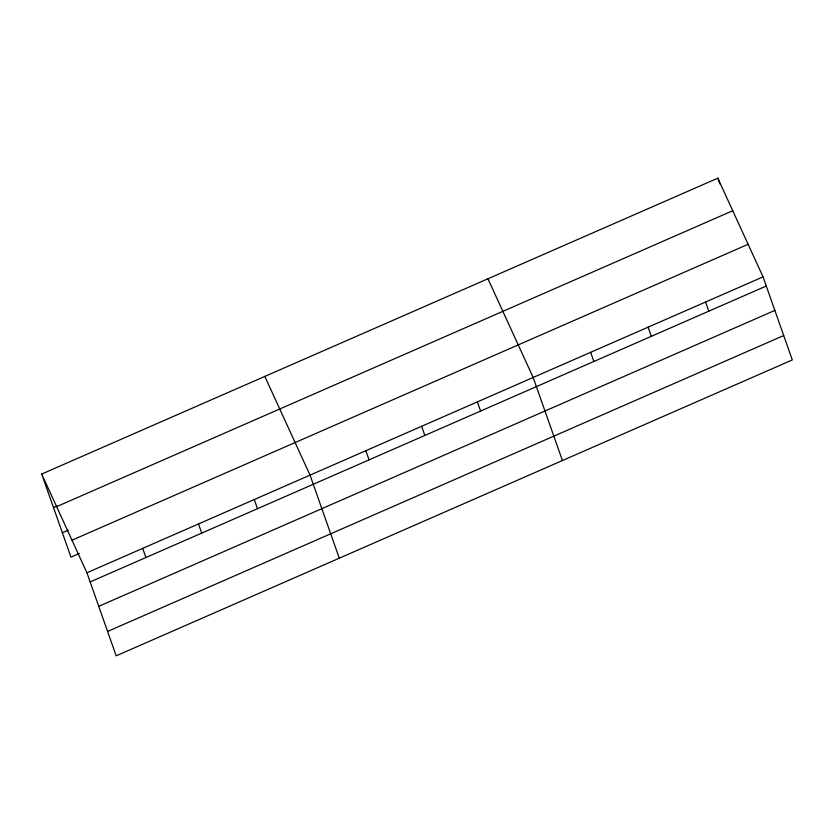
<?xml version="1.0" encoding="UTF-8"?>
<svg xmlns="http://www.w3.org/2000/svg" width="834" height="834" viewBox="0 0 834 834"><rect width="100%" height="100%" fill="white"/><g stroke="black" fill="none" stroke-linecap="round" stroke-linejoin="round"><path stroke-width="1.25" d="M41.7 474.066L717.824 178.163L763.047 276.867L792.3 359.934L116.176 655.837L86.924 572.781L41.7 474.066L70.953 557.133L79.261 553.495M53.512 507.614L57.077 506.05M56.618 506.645L732.752 210.731M62.362 532.738L68.294 530.143M71.995 540.203L748.129 244.289M86.924 572.781L763.047 276.867M90.145 581.934L766.269 286.02M98.735 606.328L774.859 310.415M107.586 631.453L783.71 335.539M487.942 278.764L533.166 377.479L562.418 460.545M264.826 376.415L310.039 475.13L339.292 558.196M717.824 178.163L719.846 183.876M705.574 302.023L708.806 311.176M648.112 327.178L651.333 336.331M590.639 352.323L593.86 361.476M477.382 401.894L480.613 411.047M421.608 426.299L424.829 435.463M365.824 450.714L369.045 459.868M254.266 499.545L257.487 508.698M198.482 523.95L201.703 533.103M142.697 548.365L145.929 557.519"/></g></svg>
